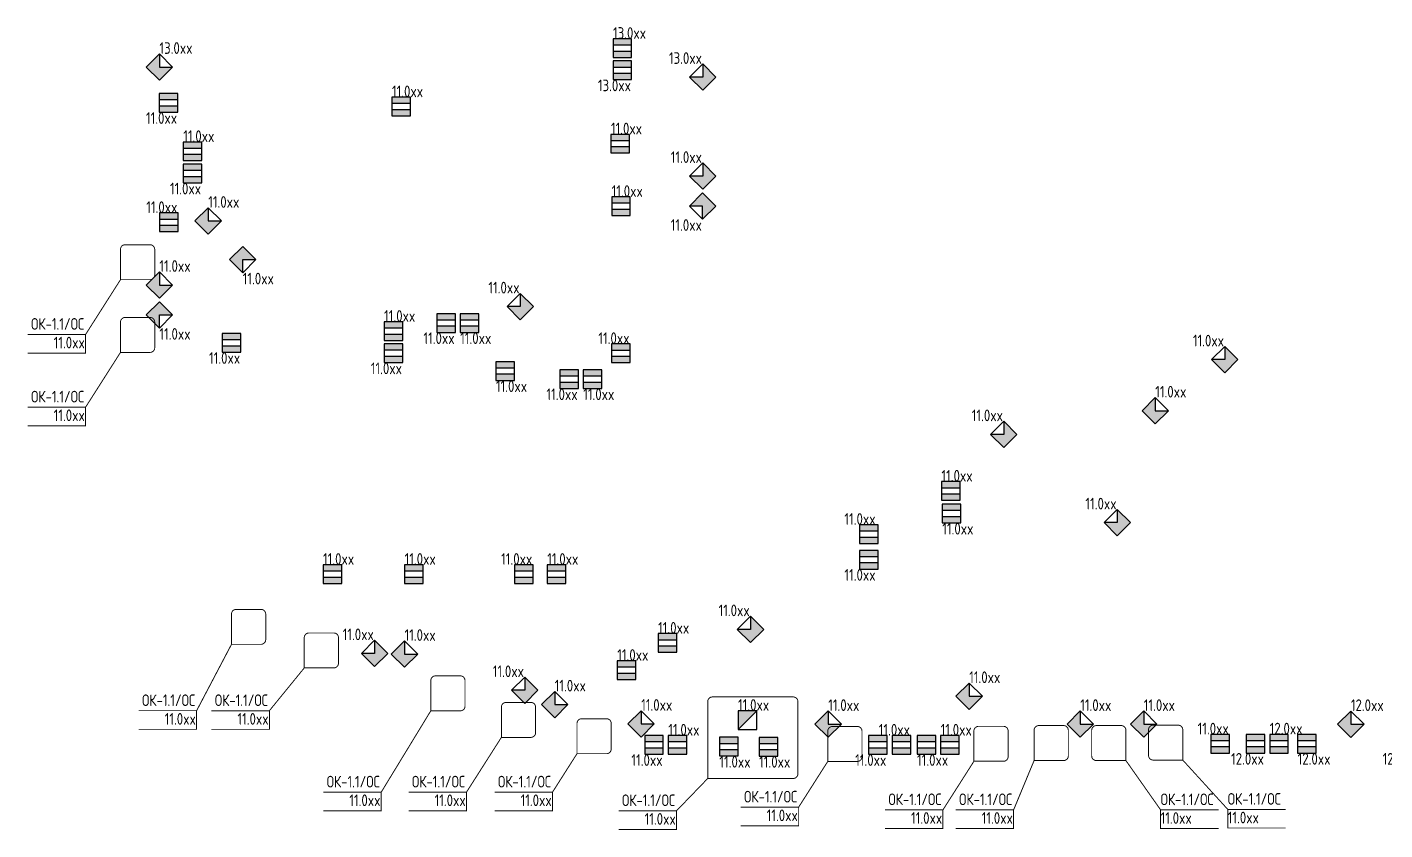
# Model space of a CAD drawing. Header units: millimetres. Extents: x 52233 to 150385, y -35527 to 26631.
# Drawn here: x 52233 to 110482, y -35352 to -898 of the extents above; entities that cross this region are included whole.
import ezdxf

# ---------------------------------------------------------------- set-up
doc = ezdxf.new("R2010")
doc.units = ezdxf.units.MM
doc.layers.add('Охранная сигнализация', color=5, linetype='Continuous')
doc.styles.add('-ISOCPEUR-', font='ISOCPEUR.TTF', dxfattribs={"width": 0.8, "height": 2.5})

# ---------------------------------------------------------------- blocks, each defined once
blk = doc.blocks.new('*U32')
h = blk.add_hatch(color=256)
h.dxf.hatch_style = 1
h.paths.add_polyline_path([(2.83, 0), (5.66, 2.83), (2.83, 2.83), (2.83, 5.66), (0, 2.83)])
for points in [[(2.83, 0), (5.66, 2.83), (2.83, 5.66), (0, 2.83)], [(2.83, 2.83), (5.66, 2.83), (2.83, 5.66), (2.83, 2.83)]]:
    blk.add_lwpolyline(points, close=True)
at = {"style": '-ISOCPEUR-', "width": 0.8}
blk.add_attdef('ADDR', (2.83, 5.66), '', height=2.5, dxfattribs=at)
blk = doc.blocks.new('*U33')
h = blk.add_hatch(color=256)
h.dxf.hatch_style = 1
h.paths.add_polyline_path([(-2.83, 0), (-5.66, 2.83), (-2.83, 2.83), (-2.83, 5.66), (0, 2.83)])
for points in [[(-2.83, 0), (-5.66, 2.83), (-2.83, 5.66), (0, 2.83)], [(-2.83, 2.83), (-5.66, 2.83), (-2.83, 5.66), (-2.83, 2.83)]]:
    blk.add_lwpolyline(points, close=True)
at = {"style": '-ISOCPEUR-', "width": 0.8}
blk.add_attdef('ADDR', (-2.83, 5.66), '', height=2.5, dxfattribs=at)
blk = doc.blocks.new('*U34')
h = blk.add_hatch(color=256)
h.dxf.hatch_style = 1
h.paths.add_polyline_path([(-2.83, 0), (-5.66, -2.83), (-2.83, -2.83), (-2.83, -5.66), (0, -2.83)])
for points in [[(-2.83, 0), (-5.66, -2.83), (-2.83, -5.66), (0, -2.83)], [(-2.83, -2.83), (-5.66, -2.83), (-2.83, -5.66), (-2.83, -2.83)]]:
    blk.add_lwpolyline(points, close=True)
at = {"style": '-ISOCPEUR-', "width": 0.8}
blk.add_attdef('ADDR', (-2.83, -5.66), '', height=2.5, dxfattribs=at)
blk = doc.blocks.new('*U40')
h = blk.add_hatch(color=256)
h.dxf.hatch_style = 1
h.paths.add_polyline_path([(2.83, 0), (5.66, 2.83), (2.83, 2.83), (2.83, 5.66), (0, 2.83)])
for points in [[(2.83, 0), (5.66, 2.83), (2.83, 5.66), (0, 2.83)], [(2.83, 2.83), (5.66, 2.83), (2.83, 5.66), (2.83, 2.83)]]:
    blk.add_lwpolyline(points, close=True)
at = {"style": '-ISOCPEUR-', "width": 0.8}
blk.add_attdef('ADDR', (2.83, 5.66), '', height=2.5, dxfattribs=at)
blk = doc.blocks.new('*U38')
h = blk.add_hatch(color=256)
h.dxf.hatch_style = 1
h.paths.add_polyline_path([(2.83, 0), (5.66, -2.83), (2.83, -2.83), (2.83, -5.66), (0, -2.83)])
for points in [[(2.83, 0), (5.66, -2.83), (2.83, -5.66), (0, -2.83)], [(2.83, -2.83), (5.66, -2.83), (2.83, -5.66), (2.83, -2.83)]]:
    blk.add_lwpolyline(points, close=True)
at = {"style": '-ISOCPEUR-', "width": 0.8}
blk.add_attdef('ADDR', (2.83, -5.66), '', height=2.5, dxfattribs=at)
blk = doc.blocks.new('*U41')
h = blk.add_hatch(color=256)
h.dxf.hatch_style = 1
h.paths.add_polyline_path([(-2.83, 0), (-5.66, 2.83), (-2.83, 2.83), (-2.83, 5.66), (0, 2.83)])
for points in [[(-2.83, 0), (-5.66, 2.83), (-2.83, 5.66), (0, 2.83)], [(-2.83, 2.83), (-5.66, 2.83), (-2.83, 5.66), (-2.83, 2.83)]]:
    blk.add_lwpolyline(points, close=True)
at = {"style": '-ISOCPEUR-', "width": 0.8}
blk.add_attdef('ADDR', (-2.83, 5.66), '', height=2.5, dxfattribs=at)
blk = doc.blocks.new('*U43')
h = blk.add_hatch(color=256)
h.dxf.hatch_style = 1
h.paths.add_polyline_path([(-2.83, 0), (-5.66, 2.83), (-2.83, 2.83), (-2.83, 5.66), (0, 2.83)])
for points in [[(-2.83, 0), (-5.66, 2.83), (-2.83, 5.66), (0, 2.83)], [(-2.83, 2.83), (-5.66, 2.83), (-2.83, 5.66), (-2.83, 2.83)]]:
    blk.add_lwpolyline(points, close=True)
at = {"style": '-ISOCPEUR-', "width": 0.8}
blk.add_attdef('ADDR', (-2.83, 5.66), '', height=2.5, dxfattribs=at)
blk = doc.blocks.new('*U59')
h = blk.add_hatch(color=256)
h.dxf.hatch_style = 1
h.paths.add_polyline_path([(0, 4), (0, 0), (4, 4)])
for points in [[(0, 0), (4, 0), (4, 4), (0, 4)], [(0, 0), (4, 0), (4, 4), (0, 0)]]:
    blk.add_lwpolyline(points, close=True)
at = {"style": '-ISOCPEUR-', "width": 0.8}
blk.add_attdef('ADDR', (0, 4), '', height=2.5, dxfattribs=at)
blk = doc.blocks.new('*U15')
h = blk.add_hatch(color=256)
h.dxf.hatch_style = 1
h.paths.add_polyline_path([(0, -2.7), (0, -4), (4, -4), (4, -2.7)])
h.paths.add_polyline_path([(0, 0), (0, -1.3), (4, -1.3), (4, 0)])
for points in [[(0, -4), (4, -4), (4, 0), (0, 0)], [(0, -1.3), (4, -1.3), (4, 0), (0, 0)], [(0, -4), (4, -4), (4, -2.7), (0, -2.7)]]:
    blk.add_lwpolyline(points, close=True)
at = {"style": '-ISOCPEUR-', "width": 0.8}
blk.add_attdef('ADDR', (0, -4), '', height=2.5, dxfattribs=at)
blk = doc.blocks.new('*U30')
h = blk.add_hatch(color=256)
h.dxf.hatch_style = 1
h.paths.add_polyline_path([(0, -2.7), (0, -4), (4, -4), (4, -2.7)])
h.paths.add_polyline_path([(0, 0), (0, -1.3), (4, -1.3), (4, 0)])
for points in [[(0, -4), (4, -4), (4, 0), (0, 0)], [(0, -1.3), (4, -1.3), (4, 0), (0, 0)], [(0, -4), (4, -4), (4, -2.7), (0, -2.7)]]:
    blk.add_lwpolyline(points, close=True)
at = {"style": '-ISOCPEUR-', "width": 0.8}
blk.add_attdef('ADDR', (0, -4), '', height=2.5, dxfattribs=at)
blk = doc.blocks.new('*U47')
at = {"const_width": 0.2}
blk.add_lwpolyline([(0, 0), (6.34, 0, 0.414214), (7.34, 1), (7.34, 6.5, 0.414214), (6.34, 7.5), (1, 7.5, 0.414214), (0, 6.5)], format="xyb", close=True, dxfattribs=at)
for points in [[(0, 0), (-10.63, -17.45)], [(-10.63, -17.45), (-10.63, -21.45), (-23.07, -21.45)], [(-10.63, -17.45), (-23.07, -17.45)]]:
    blk.add_lwpolyline(points, dxfattribs=at)
at = {"style": '-ISOCPEUR-', "width": 0.8}
for tag, p in [('UIN', (-13.42, -16.45)), ('ADDR', (-13.42, -20.45))]:
    blk.add_attdef(tag, p, '', height=2.5, dxfattribs=at)
blk = doc.blocks.new('*U45')
at = {"const_width": 0.2}
blk.add_lwpolyline([(0, 0), (6.34, 0, 0.414214), (7.34, 1), (7.34, 6.5, 0.414214), (6.34, 7.5), (1, 7.5, 0.414214), (0, 6.5)], format="xyb", close=True, dxfattribs=at)
for points in [[(0, 0), (-7.48, -9.18)], [(-7.48, -9.18), (-7.48, -13.18), (-19.92, -13.18)], [(-7.48, -9.18), (-19.92, -9.18)]]:
    blk.add_lwpolyline(points, dxfattribs=at)
at = {"style": '-ISOCPEUR-', "width": 0.8}
for tag, p in [('UIN', (-10.27, -8.18)), ('ADDR', (-10.27, -12.18))]:
    blk.add_attdef(tag, p, '', height=2.5, dxfattribs=at)
blk = doc.blocks.new('*U46')
at = {"const_width": 0.2}
blk.add_lwpolyline([(0, 0), (6.34, 0, 0.414214), (7.34, 1), (7.34, 6.5, 0.414214), (6.34, 7.5), (1, 7.5, 0.414214), (0, 6.5)], format="xyb", close=True, dxfattribs=at)
for points in [[(0, 0), (-7.48, -14.24)], [(-7.48, -14.24), (-7.48, -18.24), (-19.92, -18.24)], [(-7.48, -14.24), (-19.92, -14.24)]]:
    blk.add_lwpolyline(points, dxfattribs=at)
at = {"style": '-ISOCPEUR-', "width": 0.8}
for tag, p in [('UIN', (-10.27, -13.24)), ('ADDR', (-10.27, -17.24))]:
    blk.add_attdef(tag, p, '', height=2.5, dxfattribs=at)
blk = doc.blocks.new('*U48')
at = {"const_width": 0.2}
blk.add_lwpolyline([(0, 0), (6.34, 0, 0.414214), (7.34, 1), (7.34, 6.5, 0.414214), (6.34, 7.5), (1, 7.5, 0.414214), (0, 6.5)], format="xyb", close=True, dxfattribs=at)
for points in [[(0, 0), (-7.48, -11.75)], [(-7.48, -11.75), (-7.48, -15.75), (-19.92, -15.75)], [(-7.48, -11.75), (-19.92, -11.75)]]:
    blk.add_lwpolyline(points, dxfattribs=at)
at = {"style": '-ISOCPEUR-', "width": 0.8}
for tag, p in [('UIN', (-10.27, -10.75)), ('ADDR', (-10.27, -14.75))]:
    blk.add_attdef(tag, p, '', height=2.5, dxfattribs=at)
blk = doc.blocks.new('*U49')
at = {"const_width": 0.2}
blk.add_lwpolyline([(0, 0), (18.34, 0, 0.414214), (19.34, 1), (19.34, 16.5, 0.414214), (18.34, 17.5), (1, 17.5, 0.414214), (0, 16.5)], format="xyb", close=True, dxfattribs=at)
for points in [[(0, 0), (-6.69, -6.93)], [(-6.69, -6.93), (-6.69, -10.93), (-19.13, -10.93)], [(-6.69, -6.93), (-19.13, -6.93)]]:
    blk.add_lwpolyline(points, dxfattribs=at)
at = {"style": '-ISOCPEUR-', "width": 0.8}
for tag, p in [('UIN', (-9.48, -5.93)), ('ADDR', (-9.48, -9.93))]:
    blk.add_attdef(tag, p, '', height=2.5, dxfattribs=at)
blk = doc.blocks.new('*U16')
h = blk.add_hatch(color=256)
h.dxf.hatch_style = 1
h.paths.add_polyline_path([(0, 1.3), (0, 0), (4, 0), (4, 1.3)])
h.paths.add_polyline_path([(0, 4), (0, 2.7), (4, 2.7), (4, 4)])
for points in [[(0, 0), (4, 0), (4, 4), (0, 4)], [(0, 2.7), (4, 2.7), (4, 4), (0, 4)], [(0, 0), (4, 0), (4, 1.3), (0, 1.3)]]:
    blk.add_lwpolyline(points, close=True)
at = {"style": '-ISOCPEUR-', "width": 0.8}
blk.add_attdef('ADDR', (0, 4), '', height=2.5, dxfattribs=at)
blk = doc.blocks.new('*U17')
h = blk.add_hatch(color=256)
h.dxf.hatch_style = 1
h.paths.add_polyline_path([(-4, 1.3), (-4, 0), (0, 0), (0, 1.3)])
h.paths.add_polyline_path([(-4, 4), (-4, 2.7), (0, 2.7), (0, 4)])
for points in [[(-4, 0), (0, 0), (0, 4), (-4, 4)], [(-4, 2.7), (0, 2.7), (0, 4), (-4, 4)], [(-4, 0), (0, 0), (0, 1.3), (-4, 1.3)]]:
    blk.add_lwpolyline(points, close=True)
at = {"style": '-ISOCPEUR-', "width": 0.8}
blk.add_attdef('ADDR', (0, 4), '', height=2.5, dxfattribs=at)
blk = doc.blocks.new('*U18')
h = blk.add_hatch(color=256)
h.dxf.hatch_style = 1
h.paths.add_polyline_path([(0, -2.7), (0, -4), (4, -4), (4, -2.7)])
h.paths.add_polyline_path([(0, 0), (0, -1.3), (4, -1.3), (4, 0)])
for points in [[(0, -4), (4, -4), (4, 0), (0, 0)], [(0, -1.3), (4, -1.3), (4, 0), (0, 0)], [(0, -4), (4, -4), (4, -2.7), (0, -2.7)]]:
    blk.add_lwpolyline(points, close=True)
at = {"style": '-ISOCPEUR-', "width": 0.8}
blk.add_attdef('ADDR', (0, -4), '', height=2.5, dxfattribs=at)
blk = doc.blocks.new('*U19')
h = blk.add_hatch(color=256)
h.dxf.hatch_style = 1
h.paths.add_polyline_path([(-4, 1.3), (-4, 0), (0, 0), (0, 1.3)])
h.paths.add_polyline_path([(-4, 4), (-4, 2.7), (0, 2.7), (0, 4)])
for points in [[(-4, 0), (0, 0), (0, 4), (-4, 4)], [(-4, 2.7), (0, 2.7), (0, 4), (-4, 4)], [(-4, 0), (0, 0), (0, 1.3), (-4, 1.3)]]:
    blk.add_lwpolyline(points, close=True)
at = {"style": '-ISOCPEUR-', "width": 0.8}
blk.add_attdef('ADDR', (0, 4), '', height=2.5, dxfattribs=at)
blk = doc.blocks.new('*U20')
h = blk.add_hatch(color=256)
h.dxf.hatch_style = 1
h.paths.add_polyline_path([(-4, -2.7), (-4, -4), (0, -4), (0, -2.7)])
h.paths.add_polyline_path([(-4, 0), (-4, -1.3), (0, -1.3), (0, 0)])
for points in [[(-4, -4), (0, -4), (0, 0), (-4, 0)], [(-4, -1.3), (0, -1.3), (0, 0), (-4, 0)], [(-4, -4), (0, -4), (0, -2.7), (-4, -2.7)]]:
    blk.add_lwpolyline(points, close=True)
at = {"style": '-ISOCPEUR-', "width": 0.8}
blk.add_attdef('ADDR', (0, -4), '', height=2.5, dxfattribs=at)
blk = doc.blocks.new('*U21')
h = blk.add_hatch(color=256)
h.dxf.hatch_style = 1
h.paths.add_polyline_path([(0, 1.3), (0, 0), (4, 0), (4, 1.3)])
h.paths.add_polyline_path([(0, 4), (0, 2.7), (4, 2.7), (4, 4)])
for points in [[(0, 0), (4, 0), (4, 4), (0, 4)], [(0, 2.7), (4, 2.7), (4, 4), (0, 4)], [(0, 0), (4, 0), (4, 1.3), (0, 1.3)]]:
    blk.add_lwpolyline(points, close=True)
at = {"style": '-ISOCPEUR-', "width": 0.8}
blk.add_attdef('ADDR', (0, 4), '', height=2.5, dxfattribs=at)
blk = doc.blocks.new('*U22')
h = blk.add_hatch(color=256)
h.dxf.hatch_style = 1
h.paths.add_polyline_path([(0, -2.7), (0, -4), (4, -4), (4, -2.7)])
h.paths.add_polyline_path([(0, 0), (0, -1.3), (4, -1.3), (4, 0)])
for points in [[(0, -4), (4, -4), (4, 0), (0, 0)], [(0, -1.3), (4, -1.3), (4, 0), (0, 0)], [(0, -4), (4, -4), (4, -2.7), (0, -2.7)]]:
    blk.add_lwpolyline(points, close=True)
at = {"style": '-ISOCPEUR-', "width": 0.8}
blk.add_attdef('ADDR', (0, -4), '', height=2.5, dxfattribs=at)
blk = doc.blocks.new('*U24')
h = blk.add_hatch(color=256)
h.dxf.hatch_style = 1
h.paths.add_polyline_path([(-4, 1.3), (-4, 0), (0, 0), (0, 1.3)])
h.paths.add_polyline_path([(-4, 4), (-4, 2.7), (0, 2.7), (0, 4)])
for points in [[(-4, 0), (0, 0), (0, 4), (-4, 4)], [(-4, 2.7), (0, 2.7), (0, 4), (-4, 4)], [(-4, 0), (0, 0), (0, 1.3), (-4, 1.3)]]:
    blk.add_lwpolyline(points, close=True)
at = {"style": '-ISOCPEUR-', "width": 0.8}
blk.add_attdef('ADDR', (0, 4), '', height=2.5, dxfattribs=at)
blk = doc.blocks.new('*U25')
h = blk.add_hatch(color=256)
h.dxf.hatch_style = 1
h.paths.add_polyline_path([(0, 1.3), (0, 0), (4, 0), (4, 1.3)])
h.paths.add_polyline_path([(0, 4), (0, 2.7), (4, 2.7), (4, 4)])
for points in [[(0, 0), (4, 0), (4, 4), (0, 4)], [(0, 2.7), (4, 2.7), (4, 4), (0, 4)], [(0, 0), (4, 0), (4, 1.3), (0, 1.3)]]:
    blk.add_lwpolyline(points, close=True)
at = {"style": '-ISOCPEUR-', "width": 0.8}
blk.add_attdef('ADDR', (0, 4), '', height=2.5, dxfattribs=at)
blk = doc.blocks.new('*U27')
h = blk.add_hatch(color=256)
h.dxf.hatch_style = 1
h.paths.add_polyline_path([(-4, 1.3), (-4, 0), (0, 0), (0, 1.3)])
h.paths.add_polyline_path([(-4, 4), (-4, 2.7), (0, 2.7), (0, 4)])
for points in [[(-4, 0), (0, 0), (0, 4), (-4, 4)], [(-4, 2.7), (0, 2.7), (0, 4), (-4, 4)], [(-4, 0), (0, 0), (0, 1.3), (-4, 1.3)]]:
    blk.add_lwpolyline(points, close=True)
at = {"style": '-ISOCPEUR-', "width": 0.8}
blk.add_attdef('ADDR', (0, 4), '', height=2.5, dxfattribs=at)
blk = doc.blocks.new('*U54')
at = {"const_width": 0.2}
blk.add_lwpolyline([(0, 0), (6.34, 0, 0.414214), (7.34, 1), (7.34, 6.5, 0.414214), (6.34, 7.5), (1, 7.5, 0.414214), (0, 6.5)], format="xyb", close=True, dxfattribs=at)
for points in [[(0, 0), (-6.25, -9.82)], [(-6.25, -9.82), (-6.25, -13.82), (-18.69, -13.82)], [(-6.25, -9.82), (-18.69, -9.82)]]:
    blk.add_lwpolyline(points, dxfattribs=at)
at = {"style": '-ISOCPEUR-', "width": 0.8}
for tag, p in [('UIN', (-9.04, -8.82)), ('ADDR', (-9.04, -12.82))]:
    blk.add_attdef(tag, p, '', height=2.5, dxfattribs=at)
blk = doc.blocks.new('*U50')
at = {"const_width": 0.2}
blk.add_lwpolyline([(0, 0), (6.34, 0, 0.414214), (7.34, 1), (7.34, 6.5, 0.414214), (6.34, 7.5), (1, 7.5, 0.414214), (0, 6.5)], format="xyb", close=True, dxfattribs=at)
for points in [[(0, 0), (-6.64, -10.42)], [(-6.64, -10.42), (-6.64, -14.42), (-19.08, -14.42)], [(-6.64, -10.42), (-19.08, -10.42)]]:
    blk.add_lwpolyline(points, dxfattribs=at)
at = {"style": '-ISOCPEUR-', "width": 0.8}
for tag, p in [('UIN', (-9.42, -9.42)), ('ADDR', (-9.42, -13.42))]:
    blk.add_attdef(tag, p, '', height=2.5, dxfattribs=at)
blk = doc.blocks.new('*U53')
at = {"const_width": 0.2}
blk.add_lwpolyline([(0, 0), (6.34, 0, 0.414214), (7.34, 1), (7.34, 6.5, 0.414214), (6.34, 7.5), (1, 7.5, 0.414214), (0, 6.5)], format="xyb", close=True, dxfattribs=at)
for points in [[(0, 0), (-4.39, -10.58)], [(-4.39, -10.58), (-4.39, -14.58), (-16.83, -14.58)], [(-4.39, -10.58), (-16.83, -10.58)]]:
    blk.add_lwpolyline(points, dxfattribs=at)
at = {"style": '-ISOCPEUR-', "width": 0.8}
for tag, p in [('UIN', (-7.17, -9.58)), ('ADDR', (-7.17, -13.58))]:
    blk.add_attdef(tag, p, '', height=2.5, dxfattribs=at)
blk = doc.blocks.new('*U51')
at = {"const_width": 0.2}
blk.add_lwpolyline([(0, 0), (-6.34, 0, -0.414214), (-7.34, 1), (-7.34, 6.5, -0.414214), (-6.34, 7.5), (-1, 7.5, -0.414214), (0, 6.5)], format="xyb", close=True, dxfattribs=at)
for points in [[(0, 0), (7.44, -10.58)], [(7.44, -10.58), (7.44, -14.58), (19.88, -14.58)], [(7.44, -10.58), (19.88, -10.58)]]:
    blk.add_lwpolyline(points, dxfattribs=at)
at = {"style": '-ISOCPEUR-', "width": 0.8}
for tag, p in [('UIN', (7.44, -9.58)), ('ADDR', (7.44, -13.58))]:
    blk.add_attdef(tag, p, '', height=2.5, dxfattribs=at)
blk = doc.blocks.new('*U52')
at = {"const_width": 0.2}
blk.add_lwpolyline([(0, 0), (-6.34, 0, -0.414214), (-7.34, 1), (-7.34, 6.5, -0.414214), (-6.34, 7.5), (-1, 7.5, -0.414214), (0, 6.5)], format="xyb", close=True, dxfattribs=at)
for points in [[(0, 0), (9.65, -10.58)], [(9.65, -10.58), (9.65, -14.58), (22.09, -14.58)], [(9.65, -10.58), (22.09, -10.58)]]:
    blk.add_lwpolyline(points, dxfattribs=at)
at = {"style": '-ISOCPEUR-', "width": 0.8}
for tag, p in [('UIN', (9.65, -9.58)), ('ADDR', (9.65, -13.58))]:
    blk.add_attdef(tag, p, '', height=2.5, dxfattribs=at)
blk = doc.blocks.new('*U55')
at = {"const_width": 0.2}
blk.add_lwpolyline([(0, 0), (6.34, 0, 0.414214), (7.34, 1), (7.34, 6.5, 0.414214), (6.34, 7.5), (1, 7.5, 0.414214), (0, 6.5)], format="xyb", close=True, dxfattribs=at)
for points in [[(0, 0), (-5.25, -8.25)], [(-5.25, -8.25), (-5.25, -12.25), (-17.69, -12.25)], [(-5.25, -8.25), (-17.69, -8.25)]]:
    blk.add_lwpolyline(points, dxfattribs=at)
at = {"style": '-ISOCPEUR-', "width": 0.8}
for tag, p in [('UIN', (-8.04, -7.25)), ('ADDR', (-8.04, -11.25))]:
    blk.add_attdef(tag, p, '', height=2.5, dxfattribs=at)
blk = doc.blocks.new('*U23')
h = blk.add_hatch(color=256)
h.dxf.hatch_style = 1
h.paths.add_polyline_path([(0, -2.7), (0, -4), (4, -4), (4, -2.7)])
h.paths.add_polyline_path([(0, 0), (0, -1.3), (4, -1.3), (4, 0)])
for points in [[(0, -4), (4, -4), (4, 0), (0, 0)], [(0, -1.3), (4, -1.3), (4, 0), (0, 0)], [(0, -4), (4, -4), (4, -2.7), (0, -2.7)]]:
    blk.add_lwpolyline(points, close=True)
at = {"style": '-ISOCPEUR-', "width": 0.8}
blk.add_attdef('ADDR', (0, -4), '', height=2.5, dxfattribs=at)

msp = doc.modelspace()

# ---------------------------------------------------------------- block references
at = {"layer": 'Охранная сигнализация', "xscale": 200, "yscale": 200, "zscale": 200}
for name, p, values in [('*U21', (77368, -2200), {'ADDR': '13.0xx'}), ('*U40', (57344, -3178), {'ADDR': '13.0xx'}), ('*U21', (67885, -4706), {'ADDR': '11.0xx'}), ('*U16', (77277, -6300), {'ADDR': '11.0xx'}), ('*U21', (58929, -6629), {'ADDR': '11.0xx'}), ('*U40', (59434, -9783), {'ADDR': '11.0xx'}), ('*U16', (77311, -8986), {'ADDR': '11.0xx'}), ('*U40', (57342, -12533), {'ADDR': '11.0xx'}), ('*U21', (67547, -14345), {'ADDR': '11.0xx'}), ('*U40', (100064, -17928), {'ADDR': '11.0xx'}), ('*U16', (91460, -21205), {'ADDR': '11.0xx'}), ('*U16', (64927, -24775), {'ADDR': '11.0xx'}), ('*U16', (68427, -24775), {'ADDR': '11.0xx'}), ('*U16', (74544, -24775), {'ADDR': '11.0xx'}), ('*U40', (67857, -28373), {'ADDR': '11.0xx'}), ('*U16', (79302, -27730), {'ADDR': '11.0xx'}), ('*U16', (77549, -28895), {'ADDR': '11.0xx'}), ('*U32', (74301, -30544), {'ADDR': '11.0xx'}), ('*U32', (92082, -30183), {'ADDR': '11.0xx'}), ('*U32', (78009, -31372), {'ADDR': '11.0xx'}), ('*U59', (82732, -31041), {'ADDR': '11.0xx'}), ('*U32', (86034, -31381), {'ADDR': '11.0xx'}), ('*U32', (96846, -31381), {'ADDR': '11.0xx'}), ('*U32', (99574, -31381), {'ADDR': '11.0xx'}), ('*U32', (108457, -31383), {'ADDR': '12.0xx'}), ('*U21', (79741, -32106), {'ADDR': '11.0xx'}), ('*U25', (91425, -32106), {'ADDR': '11.0xx'}), ('*U51', (99373, -32377), {'UIN': 'ОК-1.1/ОС', 'ADDR': '11.0xx'}), ('*U52', (101812, -32357), {'UIN': 'ОК-1.1/ОС', 'ADDR': '11.0xx'}), ('*U21', (105541, -32054), {'ADDR': '12.0xx'})]:
    msp.add_blockref(name, p, dxfattribs=at).add_auto_attribs(values)
at = {"layer": 'Охранная сигнализация'}
ref = msp.add_blockref('*U33', (81782, -3608), dxfattribs=dict(at, xscale=200, yscale=200, zscale=200))
ref.add_attrib('ADDR', '13.0xx', (79767, -2477), dxfattribs={"layer": '0', "height": 500, "style": '-ISOCPEUR-', "width": 0.8})
ref = msp.add_blockref('*U20', (78168, -2349), dxfattribs=dict(at, xscale=200, yscale=200, zscale=200))
ref.add_attrib('ADDR', '13.0xx', (76719, -3649), dxfattribs={"layer": '0', "height": 500, "style": '-ISOCPEUR-', "width": 0.8})
ref = msp.add_blockref('*U20', (58701, -3750), dxfattribs=dict(at, xscale=200, yscale=200, zscale=200))
ref.add_attrib('ADDR', '11.0xx', (57331, -5050), dxfattribs={"layer": '0', "height": 500, "style": '-ISOCPEUR-', "width": 0.8})
ref = msp.add_blockref('*U33', (81782, -7858), dxfattribs=dict(at, xscale=200, yscale=200, zscale=200))
ref.add_attrib('ADDR', '11.0xx', (79846, -6727), dxfattribs={"layer": '0', "height": 500, "style": '-ISOCPEUR-', "width": 0.8})
ref = msp.add_blockref('*U20', (59729, -6777), dxfattribs=dict(at, xscale=200, yscale=200, zscale=200))
ref.add_attrib('ADDR', '11.0xx', (58359, -8077), dxfattribs={"layer": '0', "height": 500, "style": '-ISOCPEUR-', "width": 0.8})
ref = msp.add_blockref('*U34', (81780, -8010), dxfattribs=dict(at, xscale=200, yscale=200, zscale=200))
ref.add_attrib('ADDR', '11.0xx', (79844, -9641), dxfattribs={"layer": '0', "height": 500, "style": '-ISOCPEUR-', "width": 0.8})
ref = msp.add_blockref('*U27', (58712, -9675), dxfattribs=dict(at, xscale=200, yscale=200, zscale=200))
ref.add_attrib('ADDR', '11.0xx', (57342, -8875), dxfattribs={"layer": '0', "height": 500, "style": '-ISOCPEUR-', "width": 0.8})
ref = msp.add_blockref('*U48', (56238, -11737), dxfattribs=dict(at, xscale=200, yscale=200, zscale=200))
ref.add_attrib('UIN', 'ОК-1.1/ОС', (52402, -13886), dxfattribs={"layer": '0', "height": 500, "style": '-ISOCPEUR-', "width": 0.8})
ref.add_attrib('ADDR', '11.0xx', (53371, -14686), dxfattribs={"layer": '0', "height": 500, "style": '-ISOCPEUR-', "width": 0.8})
ref = msp.add_blockref('*U38', (60917, -10308), dxfattribs=dict(at, xscale=200, yscale=200, zscale=200))
ref.add_attrib('ADDR', '11.0xx', (61482, -11939), dxfattribs={"layer": '0', "height": 500, "style": '-ISOCPEUR-', "width": 0.8})
ref = msp.add_blockref('*U43', (73957, -13458), dxfattribs=dict(at, xscale=200, yscale=200, zscale=200))
ref.add_attrib('ADDR', '11.0xx', (72021, -12327), dxfattribs={"layer": '0', "height": 500, "style": '-ISOCPEUR-', "width": 0.8})
ref = msp.add_blockref('*U38', (57342, -12683), dxfattribs=dict(at, xscale=200, yscale=200, zscale=200))
ref.add_attrib('ADDR', '11.0xx', (57907, -14314), dxfattribs={"layer": '0', "height": 500, "style": '-ISOCPEUR-', "width": 0.8})
ref = msp.add_blockref('*U48', (56238, -14858), dxfattribs=dict(at, xscale=200, yscale=200, zscale=200))
ref.add_attrib('UIN', 'ОК-1.1/ОС', (52402, -17007), dxfattribs={"layer": '0', "height": 500, "style": '-ISOCPEUR-', "width": 0.8})
ref.add_attrib('ADDR', '11.0xx', (53371, -17807), dxfattribs={"layer": '0', "height": 500, "style": '-ISOCPEUR-', "width": 0.8})
ref = msp.add_blockref('*U20', (70605, -13198), dxfattribs=dict(at, xscale=200, yscale=200, zscale=200))
ref.add_attrib('ADDR', '11.0xx', (69235, -14498), dxfattribs={"layer": '0', "height": 500, "style": '-ISOCPEUR-', "width": 0.8})
ref = msp.add_blockref('*U23', (70810, -13198), dxfattribs=dict(at, xscale=200, yscale=200, zscale=200))
ref.add_attrib('ADDR', '11.0xx', (70810, -14498), dxfattribs={"layer": '0', "height": 500, "style": '-ISOCPEUR-', "width": 0.8})
ref = msp.add_blockref('*U20', (61405, -14050), dxfattribs=dict(at, xscale=200, yscale=200, zscale=200))
ref.add_attrib('ADDR', '11.0xx', (60036, -15350), dxfattribs={"layer": '0', "height": 500, "style": '-ISOCPEUR-', "width": 0.8})
ref = msp.add_blockref('*U20', (68347, -14494), dxfattribs=dict(at, xscale=200, yscale=200, zscale=200))
ref.add_attrib('ADDR', '11.0xx', (66977, -15794), dxfattribs={"layer": '0', "height": 500, "style": '-ISOCPEUR-', "width": 0.8})
ref = msp.add_blockref('*U19', (78110, -15298), dxfattribs=dict(at, xscale=200, yscale=200, zscale=200))
ref.add_attrib('ADDR', '11.0xx', (76740, -14498), dxfattribs={"layer": '0', "height": 500, "style": '-ISOCPEUR-', "width": 0.8})
ref = msp.add_blockref('*U43', (104182, -15733), dxfattribs=dict(at, xscale=200, yscale=200, zscale=200))
ref.add_attrib('ADDR', '11.0xx', (102246, -14602), dxfattribs={"layer": '0', "height": 500, "style": '-ISOCPEUR-', "width": 0.8})
ref = msp.add_blockref('*U18', (72346, -15258), dxfattribs=dict(at, xscale=200, yscale=200, zscale=200))
ref.add_attrib('ADDR', '11.0xx', (72346, -16558), dxfattribs={"layer": '0', "height": 500, "style": '-ISOCPEUR-', "width": 0.8})
ref = msp.add_blockref('*U20', (75883, -15606), dxfattribs=dict(at, xscale=200, yscale=200, zscale=200))
ref.add_attrib('ADDR', '11.0xx', (74513, -16906), dxfattribs={"layer": '0', "height": 500, "style": '-ISOCPEUR-', "width": 0.8})
ref = msp.add_blockref('*U23', (76088, -15606), dxfattribs=dict(at, xscale=200, yscale=200, zscale=200))
ref.add_attrib('ADDR', '11.0xx', (76088, -16906), dxfattribs={"layer": '0', "height": 500, "style": '-ISOCPEUR-', "width": 0.8})
ref = msp.add_blockref('*U41', (94697, -18943), dxfattribs=dict(at, xscale=200, yscale=200, zscale=200))
ref.add_attrib('ADDR', '11.0xx', (92761, -17812), dxfattribs={"layer": '0', "height": 500, "style": '-ISOCPEUR-', "width": 0.8})
ref = msp.add_blockref('*U18', (91494, -21377), dxfattribs=dict(at, xscale=200, yscale=200, zscale=200))
ref.add_attrib('ADDR', '11.0xx', (91494, -22677), dxfattribs={"layer": '0', "height": 500, "style": '-ISOCPEUR-', "width": 0.8})
ref = msp.add_blockref('*U41', (99571, -22730), dxfattribs=dict(at, xscale=200, yscale=200, zscale=200))
ref.add_attrib('ADDR', '11.0xx', (97636, -21599), dxfattribs={"layer": '0', "height": 500, "style": '-ISOCPEUR-', "width": 0.8})
ref = msp.add_blockref('*U17', (88744, -23058), dxfattribs=dict(at, xscale=200, yscale=200, zscale=200))
ref.add_attrib('ADDR', '11.0xx', (87296, -22258), dxfattribs={"layer": '0', "height": 500, "style": '-ISOCPEUR-', "width": 0.8})
ref = msp.add_blockref('*U17', (73938, -24775), dxfattribs=dict(at, xscale=200, yscale=200, zscale=200))
ref.add_attrib('ADDR', '11.0xx', (72568, -23975), dxfattribs={"layer": '0', "height": 500, "style": '-ISOCPEUR-', "width": 0.8})
ref = msp.add_blockref('*U20', (88744, -23358), dxfattribs=dict(at, xscale=200, yscale=200, zscale=200))
ref.add_attrib('ADDR', '11.0xx', (87296, -24658), dxfattribs={"layer": '0', "height": 500, "style": '-ISOCPEUR-', "width": 0.8})
ref = msp.add_blockref('*U46', (61000, -27389), dxfattribs=dict(at, xscale=200, yscale=200, zscale=200))
ref.add_attrib('UIN', 'ОК-1.1/ОС', (57164, -30038), dxfattribs={"layer": '0', "height": 500, "style": '-ISOCPEUR-', "width": 0.8})
ref.add_attrib('ADDR', '11.0xx', (58134, -30838), dxfattribs={"layer": '0', "height": 500, "style": '-ISOCPEUR-', "width": 0.8})
ref = msp.add_blockref('*U33', (83832, -27313), dxfattribs=dict(at, xscale=200, yscale=200, zscale=200))
ref.add_attrib('ADDR', '11.0xx', (81896, -26182), dxfattribs={"layer": '0', "height": 500, "style": '-ISOCPEUR-', "width": 0.8})
ref = msp.add_blockref('*U33', (67707, -28343), dxfattribs=dict(at, xscale=200, yscale=200, zscale=200))
ref.add_attrib('ADDR', '11.0xx', (65771, -27212), dxfattribs={"layer": '0', "height": 500, "style": '-ISOCPEUR-', "width": 0.8})
ref = msp.add_blockref('*U45', (64122, -28402), dxfattribs=dict(at, xscale=200, yscale=200, zscale=200))
ref.add_attrib('UIN', 'ОК-1.1/ОС', (60286, -30038), dxfattribs={"layer": '0', "height": 500, "style": '-ISOCPEUR-', "width": 0.8})
ref.add_attrib('ADDR', '11.0xx', (61255, -30838), dxfattribs={"layer": '0', "height": 500, "style": '-ISOCPEUR-', "width": 0.8})
ref = msp.add_blockref('*U33', (74147, -29926), dxfattribs=dict(at, xscale=200, yscale=200, zscale=200))
ref.add_attrib('ADDR', '11.0xx', (72211, -28795), dxfattribs={"layer": '0', "height": 500, "style": '-ISOCPEUR-', "width": 0.8})
ref = msp.add_blockref('*U47', (69551, -30243), dxfattribs=dict(at, xscale=200, yscale=200, zscale=200))
ref.add_attrib('UIN', 'ОК-1.1/ОС', (65085, -33532), dxfattribs={"layer": '0', "height": 500, "style": '-ISOCPEUR-', "width": 0.8})
ref.add_attrib('ADDR', '11.0xx', (66055, -34332), dxfattribs={"layer": '0', "height": 500, "style": '-ISOCPEUR-', "width": 0.8})
ref = msp.add_blockref('*U49', (81432, -33147), dxfattribs=dict(at, xscale=200, yscale=200, zscale=200))
ref.add_attrib('UIN', 'ОК-1.1/ОС', (77754, -34332), dxfattribs={"layer": '0', "height": 500, "style": '-ISOCPEUR-', "width": 0.8})
ref.add_attrib('ADDR', '11.0xx', (78724, -35132), dxfattribs={"layer": '0', "height": 500, "style": '-ISOCPEUR-', "width": 0.8})
ref = msp.add_blockref('*U48', (72579, -31383), dxfattribs=dict(at, xscale=200, yscale=200, zscale=200))
ref.add_attrib('UIN', 'ОК-1.1/ОС', (68743, -33532), dxfattribs={"layer": '0', "height": 500, "style": '-ISOCPEUR-', "width": 0.8})
ref.add_attrib('ADDR', '11.0xx', (69713, -34332), dxfattribs={"layer": '0', "height": 500, "style": '-ISOCPEUR-', "width": 0.8})
ref = msp.add_blockref('*U55', (75823, -32083), dxfattribs=dict(at, xscale=200, yscale=200, zscale=200))
ref.add_attrib('UIN', 'ОК-1.1/ОС', (72432, -33532), dxfattribs={"layer": '0', "height": 500, "style": '-ISOCPEUR-', "width": 0.8})
ref.add_attrib('ADDR', '11.0xx', (73402, -34332), dxfattribs={"layer": '0', "height": 500, "style": '-ISOCPEUR-', "width": 0.8})
ref = msp.add_blockref('*U24', (90140, -32106), dxfattribs=dict(at, xscale=200, yscale=200, zscale=200))
ref.add_attrib('ADDR', '11.0xx', (88770, -31306), dxfattribs={"layer": '0', "height": 500, "style": '-ISOCPEUR-', "width": 0.8})
ref = msp.add_blockref('*U53', (95434, -32377), dxfattribs=dict(at, xscale=200, yscale=200, zscale=200))
ref.add_attrib('UIN', 'ОК-1.1/ОС', (92218, -34292), dxfattribs={"layer": '0', "height": 500, "style": '-ISOCPEUR-', "width": 0.8})
ref.add_attrib('ADDR', '11.0xx', (93187, -35092), dxfattribs={"layer": '0', "height": 500, "style": '-ISOCPEUR-', "width": 0.8})
ref = msp.add_blockref('*U19', (103820, -32054), dxfattribs=dict(at, xscale=200, yscale=200, zscale=200))
ref.add_attrib('ADDR', '11.0xx', (102450, -31254), dxfattribs={"layer": '0', "height": 500, "style": '-ISOCPEUR-', "width": 0.8})
ref = msp.add_blockref('*U20', (79527, -31306), dxfattribs=dict(at, xscale=200, yscale=200, zscale=200))
ref.add_attrib('ADDR', '11.0xx', (78158, -32606), dxfattribs={"layer": '0', "height": 500, "style": '-ISOCPEUR-', "width": 0.8})
ref = msp.add_blockref('*U30', (81932, -31381), dxfattribs=dict(at, xscale=200, yscale=200, zscale=200))
ref.add_attrib('ADDR', '11.0xx', (81932, -32681), dxfattribs={"layer": '0', "height": 500, "style": '-ISOCPEUR-', "width": 0.8})
ref = msp.add_blockref('*U54', (86582, -32415), dxfattribs=dict(at, xscale=200, yscale=200, zscale=200))
ref.add_attrib('UIN', 'ОК-1.1/ОС', (82992, -34178), dxfattribs={"layer": '0', "height": 500, "style": '-ISOCPEUR-', "width": 0.8})
ref.add_attrib('ADDR', '11.0xx', (83961, -34978), dxfattribs={"layer": '0', "height": 500, "style": '-ISOCPEUR-', "width": 0.8})
ref = msp.add_blockref('*U15', (83637, -31383), dxfattribs=dict(at, xscale=200, yscale=200, zscale=200))
ref.add_attrib('ADDR', '11.0xx', (83637, -32683), dxfattribs={"layer": '0', "height": 500, "style": '-ISOCPEUR-', "width": 0.8})
ref = msp.add_blockref('*U20', (89126, -31306), dxfattribs=dict(at, xscale=200, yscale=200, zscale=200))
ref.add_attrib('ADDR', '11.0xx', (87757, -32606), dxfattribs={"layer": '0', "height": 500, "style": '-ISOCPEUR-', "width": 0.8})
ref = msp.add_blockref('*U50', (92852, -32409), dxfattribs=dict(at, xscale=200, yscale=200, zscale=200))
ref.add_attrib('UIN', 'ОК-1.1/ОС', (89185, -34292), dxfattribs={"layer": '0', "height": 500, "style": '-ISOCPEUR-', "width": 0.8})
ref.add_attrib('ADDR', '11.0xx', (90155, -35092), dxfattribs={"layer": '0', "height": 500, "style": '-ISOCPEUR-', "width": 0.8})
ref = msp.add_blockref('*U22', (90412, -31306), dxfattribs=dict(at, xscale=200, yscale=200, zscale=200))
ref.add_attrib('ADDR', '11.0xx', (90412, -32606), dxfattribs={"layer": '0', "height": 500, "style": '-ISOCPEUR-', "width": 0.8})
ref = msp.add_blockref('*U20', (105328, -31254), dxfattribs=dict(at, xscale=200, yscale=200, zscale=200))
ref.add_attrib('ADDR', '12.0xx', (103885, -32554), dxfattribs={"layer": '0', "height": 500, "style": '-ISOCPEUR-', "width": 0.8})
ref = msp.add_blockref('*U22', (106741, -31254), dxfattribs=dict(at, xscale=200, yscale=200, zscale=200))
ref.add_attrib('ADDR', '12.0xx', (106741, -32554), dxfattribs={"layer": '0', "height": 500, "style": '-ISOCPEUR-', "width": 0.8})
ref = msp.add_blockref('*U20', (111832, -31254), dxfattribs=dict(at, xscale=200, yscale=200, zscale=200))
ref.add_attrib('ADDR', '12.0xx', (110389, -32554), dxfattribs={"layer": '0', "height": 500, "style": '-ISOCPEUR-', "width": 0.8})

doc.saveas('drawing.dxf')
